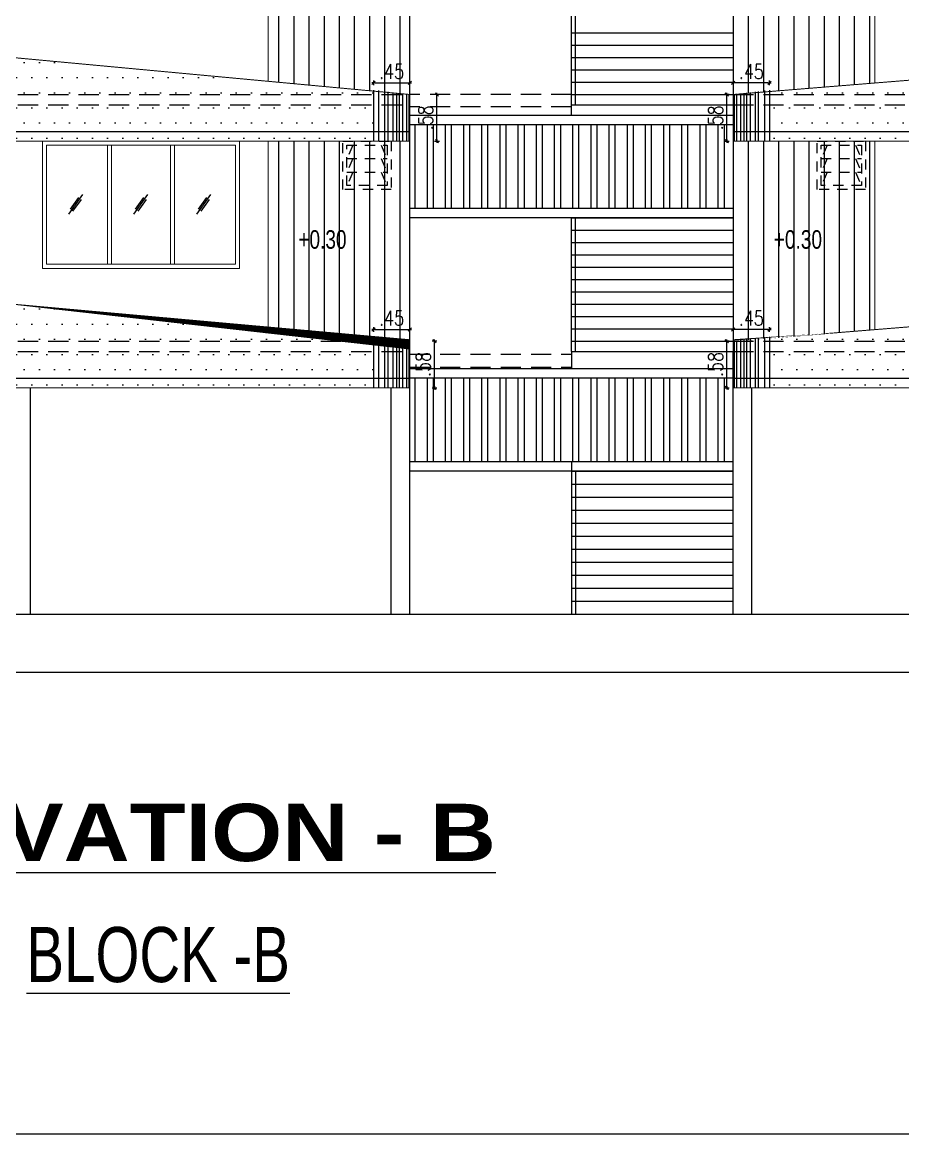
# Model space of a CAD drawing. Header units: inches. Extents: x 14235 to 14499, y 0 to 2549.
# Drawn here: x 14300.58 to 14311.47, y 2408.55 to 2422.3 of the extents above; entities that cross this region are included whole.
import ezdxf
from ezdxf.enums import TextEntityAlignment as Align

# ---------------------------------------------------------------- set-up
doc = ezdxf.new("R2010")
doc.units = ezdxf.units.IN
doc.header["$LTSCALE"] = 0.25
doc.header["$MEASUREMENT"] = 0
doc.header["$PDMODE"] = 35
doc.linetypes.add('1', pattern=[0])
doc.linetypes.add('DASHEDX2', pattern=[1.5, 1, -0.5])
for name, color, linetype in [('ELE.PROJ.', 1, 'Continuous'), ('GLASS WINDOW', 251, '1'), ('hatch', 251, 'Continuous'), ('proj-internal', 1, 'DASHEDX2'), ('Stair', 56, 'Continuous'), ('steel', 251, 'Continuous'), ('text-large', 7, 'Continuous'), ('wall', 7, 'Continuous'), ('WORK TEX', 6, 'Continuous'), ('WORKING DIM', 7, 'Continuous')]:
    doc.layers.add(name, color=color, linetype=linetype)
doc.layers.add('WINDOW', color=106, linetype='Continuous', lineweight=13)
doc.styles.add('ARL', font='swisscl_0.ttf')
doc.styles.add('B', font='ARIBLK_0.TTF')
doc.styles.add('romans', font='romans.shx', dxfattribs={"width": 0.8})
doc.dimstyles.new('121', dxfattribs={"dimscale": 0.1, "dimtxt": 1.8, "dimasz": 0.2, "dimexe": 0.03125, "dimexo": 0.25, "dimgap": 0.5, "dimtad": 1, "dimzin": 4, "dimdsep": 46, "dimtxsty": 'romans', "dimblk1": 'MINITICK', "dimblk2": 'MINITICK', "dimsah": 1, "dimcen": 1, "dimse1": 1, "dimse2": 1, "dimclrd": 252, "dimclre": 256, "dimclrt": 7, "dimadec": 3, "dimazin": 0, "dimtfac": 0.8, "dimtix": 1, "dimtmove": 2, "dimatfit": 3, "dimfxl": 0, "dimtolj": 1, "dimtzin": 3, "dimarcsym": 0})
pattern_1 = [(90, (-144.810584325649, -43.11233376122209), (-0.225, 2.775557561562891e-17), []), (90, (-144.7355843257748, -43.03733376134794), (-0.225, 2.775557561562891e-17), [])]
pattern_2 = [(90, (-144.810584325649, -43.11233376122209), (-0.1875, 2.775557561562891e-17), [])]
pattern_3 = [(0, (-42.02475947637686, 0), (0.09375, 0.1875), [0, -0.1875])]
pattern_4 = [(0, (-42.02475947637504, 3.049999999999272), (0.09375, 0.1875), [0, -0.1875])]
pattern_5 = [(90, (-144.8105843256471, -40.06233376122282), (-0.1875, 2.775557561562891e-17), [])]

# ---------------------------------------------------------------- blocks, each defined once
blk = doc.blocks.new('MINITICK')
at = {"color": 7}
for p, q in [((1, 1), (-1, -1)), ((-1, 0), (1, 0)), ((0, -1.5), (0, 1.5))]:
    blk.add_line(p, q, dxfattribs=at)
blk = doc.blocks.new('*D757')
at = {"layer": 'Defpoints', "color": 0, "transparency": 16777216}
for p in [(14305.37196998817, 2418.352732442008), (14305.67847757606, 2418.352732442008), (14305.37196998817, 2417.775699921697)]:
    blk.add_point(p, dxfattribs=at)
at = {"layer": 'WORKING DIM', "color": 252, "lineweight": -2, "transparency": 16777216}
blk.add_line((14305.67847757606, 2417.795699921697), (14305.67847757606, 2418.332732442008), dxfattribs=at)
at = {"layer": 'WORKING DIM', "color": 252, "lineweight": -2, "transparency": 16777216, "xscale": 0.02, "yscale": 0.02, "zscale": 0.02}
for p, rotation in [((14305.67847757606, 2418.352732442008), 90), ((14305.67847757606, 2417.775699921697), 270)]:
    blk.add_blockref('MINITICK', p, dxfattribs=dict(at, rotation=rotation))
at = {"layer": 'WORKING DIM', "color": 7, "transparency": 16777216, "insert": (14305.53847757606, 2418.064216181855), "char_height": 0.18, "attachment_point": 5, "rotation": 90, "style": 'romans'}
blk.add_mtext('\\A1;.58', dxfattribs=at)
blk = doc.blocks.new('*D759')
at = {"layer": 'Defpoints', "color": 0, "transparency": 16777216}
for p in [(14305.37196998816, 2418.49691965466), (14304.92196998816, 2418.057849424779), (14305.37196998816, 2418.064216181852)]:
    blk.add_point(p, dxfattribs=at)
at = {"layer": 'WORKING DIM', "color": 252, "lineweight": -2, "transparency": 16777216}
blk.add_line((14304.94196998816, 2418.49691965466), (14305.35196998816, 2418.49691965466), dxfattribs=at)
at = {"layer": 'WORKING DIM', "color": 252, "lineweight": -2, "transparency": 16777216, "xscale": 0.02, "yscale": 0.02, "zscale": 0.02, "rotation": 180}
blk.add_blockref('MINITICK', (14304.92196998816, 2418.49691965466), dxfattribs=at)
at = {"layer": 'WORKING DIM', "color": 252, "lineweight": -2, "transparency": 16777216, "xscale": 0.02, "yscale": 0.02, "zscale": 0.02}
blk.add_blockref('MINITICK', (14305.37196998816, 2418.49691965466), dxfattribs=at)
at = {"layer": 'WORKING DIM', "color": 7, "transparency": 16777216, "insert": (14305.14696998816, 2418.63691965466), "char_height": 0.18, "attachment_point": 5, "style": 'romans'}
blk.add_mtext('\\A1;.45', dxfattribs=at)
blk = doc.blocks.new('*D760')
at = {"layer": 'Defpoints', "color": 0, "transparency": 16777216}
for p in [(14309.2960172966, 2418.352732442008), (14309.37349437737, 2418.352732442008), (14309.37349437737, 2417.775699921697)]:
    blk.add_point(p, dxfattribs=at)
at = {"layer": 'WORKING DIM', "color": 252, "lineweight": -2, "transparency": 16777216}
blk.add_line((14309.2960172966, 2417.795699921697), (14309.2960172966, 2418.332732442008), dxfattribs=at)
at = {"layer": 'WORKING DIM', "color": 252, "lineweight": -2, "transparency": 16777216, "xscale": 0.02, "yscale": 0.02, "zscale": 0.02}
for p, rotation in [((14309.2960172966, 2418.352732442008), 90), ((14309.2960172966, 2417.775699921697), 270)]:
    blk.add_blockref('MINITICK', p, dxfattribs=dict(at, rotation=rotation))
at = {"layer": 'WORKING DIM', "color": 7, "transparency": 16777216, "insert": (14309.15601729661, 2418.064216181855), "char_height": 0.18, "attachment_point": 5, "rotation": 90, "style": 'romans'}
blk.add_mtext('\\A1;.58', dxfattribs=at)
blk = doc.blocks.new('*D761')
at = {"layer": 'Defpoints', "color": 0, "transparency": 16777216}
for p in [(14309.37349437737, 2418.49691965466), (14309.37349437737, 2418.064216181852), (14309.82349437737, 2418.057849424779)]:
    blk.add_point(p, dxfattribs=at)
at = {"layer": 'WORKING DIM', "color": 252, "lineweight": -2, "transparency": 16777216}
blk.add_line((14309.80349437737, 2418.49691965466), (14309.39349437737, 2418.49691965466), dxfattribs=at)
at = {"layer": 'WORKING DIM', "color": 252, "lineweight": -2, "transparency": 16777216, "xscale": 0.02, "yscale": 0.02, "zscale": 0.02, "rotation": 180}
blk.add_blockref('MINITICK', (14309.37349437737, 2418.49691965466), dxfattribs=at)
at = {"layer": 'WORKING DIM', "color": 252, "lineweight": -2, "transparency": 16777216, "xscale": 0.02, "yscale": 0.02, "zscale": 0.02}
blk.add_blockref('MINITICK', (14309.82349437737, 2418.49691965466), dxfattribs=at)
at = {"layer": 'WORKING DIM', "color": 7, "transparency": 16777216, "insert": (14309.59849437737, 2418.63691965466), "char_height": 0.18, "attachment_point": 5, "style": 'romans'}
blk.add_mtext('\\A1;.45', dxfattribs=at)
blk = doc.blocks.new('*D970')
at = {"layer": 'Defpoints', "color": 0, "transparency": 16777216}
for p in [(14305.37196998817, 2421.402732442007), (14305.70847757606, 2421.402732442007), (14305.37196998817, 2420.825699921696)]:
    blk.add_point(p, dxfattribs=at)
at = {"layer": 'WORKING DIM', "color": 252, "lineweight": -2, "transparency": 16777216}
blk.add_line((14305.70847757606, 2420.845699921696), (14305.70847757606, 2421.382732442007), dxfattribs=at)
at = {"layer": 'WORKING DIM', "color": 252, "lineweight": -2, "transparency": 16777216, "xscale": 0.02, "yscale": 0.02, "zscale": 0.02}
for p, rotation in [((14305.70847757606, 2421.402732442007), 90), ((14305.70847757606, 2420.825699921696), 270)]:
    blk.add_blockref('MINITICK', p, dxfattribs=dict(at, rotation=rotation))
at = {"layer": 'WORKING DIM', "color": 7, "transparency": 16777216, "insert": (14305.56847757607, 2421.114216181854), "char_height": 0.18, "attachment_point": 5, "rotation": 90, "style": 'romans'}
blk.add_mtext('\\A1;.58', dxfattribs=at)
blk = doc.blocks.new('*D972')
at = {"layer": 'Defpoints', "color": 0, "transparency": 16777216}
for p in [(14305.37196998817, 2421.54691965466), (14304.92196998816, 2421.107849424778), (14305.37196998817, 2421.114216181852)]:
    blk.add_point(p, dxfattribs=at)
at = {"layer": 'WORKING DIM', "color": 252, "lineweight": -2, "transparency": 16777216}
blk.add_line((14304.94196998816, 2421.54691965466), (14305.35196998817, 2421.54691965466), dxfattribs=at)
at = {"layer": 'WORKING DIM', "color": 252, "lineweight": -2, "transparency": 16777216, "xscale": 0.02, "yscale": 0.02, "zscale": 0.02, "rotation": 180}
blk.add_blockref('MINITICK', (14304.92196998816, 2421.54691965466), dxfattribs=at)
at = {"layer": 'WORKING DIM', "color": 252, "lineweight": -2, "transparency": 16777216, "xscale": 0.02, "yscale": 0.02, "zscale": 0.02}
blk.add_blockref('MINITICK', (14305.37196998817, 2421.54691965466), dxfattribs=at)
at = {"layer": 'WORKING DIM', "color": 7, "transparency": 16777216, "insert": (14305.14696998816, 2421.68691965466), "char_height": 0.18, "attachment_point": 5, "style": 'romans'}
blk.add_mtext('\\A1;.45', dxfattribs=at)
blk = doc.blocks.new('*D963')
at = {"layer": 'Defpoints', "color": 0, "transparency": 16777216}
for p in [(14309.29601729661, 2421.402732442007), (14309.37349437737, 2421.402732442007), (14309.37349437737, 2420.825699921696)]:
    blk.add_point(p, dxfattribs=at)
at = {"layer": 'WORKING DIM', "color": 252, "lineweight": -2, "transparency": 16777216}
blk.add_line((14309.29601729661, 2420.845699921696), (14309.29601729661, 2421.382732442007), dxfattribs=at)
at = {"layer": 'WORKING DIM', "color": 252, "lineweight": -2, "transparency": 16777216, "xscale": 0.02, "yscale": 0.02, "zscale": 0.02}
for p, rotation in [((14309.29601729661, 2421.402732442007), 90), ((14309.29601729661, 2420.825699921696), 270)]:
    blk.add_blockref('MINITICK', p, dxfattribs=dict(at, rotation=rotation))
at = {"layer": 'WORKING DIM', "color": 7, "transparency": 16777216, "insert": (14309.15601729661, 2421.114216181854), "char_height": 0.18, "attachment_point": 5, "rotation": 90, "style": 'romans'}
blk.add_mtext('\\A1;.58', dxfattribs=at)
blk = doc.blocks.new('*D964')
at = {"layer": 'Defpoints', "color": 0, "transparency": 16777216}
for p in [(14309.37349437737, 2421.54691965466), (14309.37349437737, 2421.114216181852), (14309.82349437737, 2421.107849424778)]:
    blk.add_point(p, dxfattribs=at)
at = {"layer": 'WORKING DIM', "color": 252, "lineweight": -2, "transparency": 16777216}
blk.add_line((14309.80349437737, 2421.54691965466), (14309.39349437737, 2421.54691965466), dxfattribs=at)
at = {"layer": 'WORKING DIM', "color": 252, "lineweight": -2, "transparency": 16777216, "xscale": 0.02, "yscale": 0.02, "zscale": 0.02, "rotation": 180}
blk.add_blockref('MINITICK', (14309.37349437737, 2421.54691965466), dxfattribs=at)
at = {"layer": 'WORKING DIM', "color": 252, "lineweight": -2, "transparency": 16777216, "xscale": 0.02, "yscale": 0.02, "zscale": 0.02}
blk.add_blockref('MINITICK', (14309.82349437737, 2421.54691965466), dxfattribs=at)
at = {"layer": 'WORKING DIM', "color": 7, "transparency": 16777216, "insert": (14309.59849437737, 2421.68691965466), "char_height": 0.18, "attachment_point": 5, "style": 'romans'}
blk.add_mtext('\\A1;.45', dxfattribs=at)

msp = doc.modelspace()

# ---------------------------------------------------------------- hatches: boundary and pattern name
at = {"layer": 'hatch'}
h = msp.add_hatch(dxfattribs=at)
h.set_pattern_fill('ANSI31', color=36, scale=1.5, angle=45)
h.set_pattern_definition(pattern_5)
h.paths.add_polyline_path([(14305.37196998817, 2423.875699921696), (14303.61892120801, 2423.875699921696), (14303.61892120801, 2421.565773521391), (14305.37196998817, 2421.402732442007)])
h = msp.add_hatch(dxfattribs=at)
h.set_pattern_fill('ANSI31', color=36, scale=1.5, angle=45)
h.set_pattern_definition(pattern_5)
h.paths.add_polyline_path([(14311.12654315729, 2423.87569992334), (14309.37349437725, 2423.87569992334), (14309.37349437741, 2421.402732443652), (14311.12654315729, 2421.544700184578)])
at = {"layer": 'hatch', "true_color": 0xc7b399}
h = msp.add_hatch(dxfattribs=at)
h.set_pattern_fill('DOTS', color=253, scale=3)
h.set_pattern_definition(pattern_4)
h.paths.add_polyline_path([(14304.92196998816, 2421.444584378218), (14300.49392120881, 2421.856411967229), (14295.21219875782, 2421.856411967229), (14295.21219875782, 2420.825699921696), (14304.92196998816, 2420.825699921696)])
h = msp.add_hatch(dxfattribs=at)
h.set_pattern_fill('DOTS', color=253, scale=3)
h.set_pattern_definition(pattern_4)
h.paths.add_polyline_path([(14314.97562852242, 2421.856411967229), (14309.82349437737, 2421.439174944284), (14309.82349437737, 2420.825699921696), (14320.82899731436, 2420.825699921696), (14320.82899731436, 2421.856411967229)])
at = {"layer": 'hatch'}
h = msp.add_hatch(dxfattribs=at)
h.set_pattern_fill('ANSI32', color=8, scale=0.6, angle=45)
h.set_pattern_definition(pattern_1)
h.paths.add_polyline_path([(14305.37196998816, 2421.027732442004), (14305.37196998816, 2419.992732442004), (14309.37349437736, 2419.992732442004), (14309.37349437736, 2421.027732442004)])
h = msp.add_hatch(dxfattribs=at)
h.set_pattern_fill('ANSI31', color=36, scale=1.5, angle=45)
h.set_pattern_definition(pattern_2)
h.paths.add_polyline_path([(14305.37196998816, 2420.825699921696), (14303.618921208, 2420.825699921696), (14303.618921208, 2418.515773521392), (14305.37196998816, 2418.352732442007)])
h = msp.add_hatch(dxfattribs=at)
h.set_pattern_fill('ANSI31', color=36, scale=1.5, angle=45)
h.set_pattern_definition(pattern_2)
h.paths.add_polyline_path([(14311.12654315728, 2420.825699923341), (14309.37349437725, 2420.825699923341), (14309.37349437741, 2418.352732443652), (14311.12654315728, 2418.494700184579)])
at = {"layer": 'hatch', "true_color": 0xc7b399}
h = msp.add_hatch(dxfattribs=at)
h.set_pattern_fill('DOTS', color=253, scale=3)
h.set_pattern_definition(pattern_3)
h.paths.add_polyline_path([(14304.92196998816, 2418.394584378219), (14300.49392120881, 2418.80641196723), (14295.21219875781, 2418.80641196723), (14295.21219875781, 2417.775699921697), (14304.92196998816, 2417.775699921697)])
h = msp.add_hatch(dxfattribs=at)
h.set_pattern_fill('DOTS', color=253, scale=3)
h.set_pattern_definition(pattern_3)
h.paths.add_polyline_path([(14314.97562852241, 2418.80641196723), (14309.82349437737, 2418.389174944285), (14309.82349437737, 2417.775699921697), (14320.82899731435, 2417.775699921697), (14320.82899731435, 2418.80641196723)])
at = {"layer": 'hatch'}
h = msp.add_hatch(dxfattribs=at)
h.set_pattern_fill('ANSI32', color=8, scale=0.6, angle=45)
h.set_pattern_definition(pattern_1)
h.paths.add_polyline_path([(14305.37196998816, 2417.894637203906), (14305.37196998816, 2416.859637203906), (14309.37349437737, 2416.859637203906), (14309.37349437737, 2417.894637203906)])

# ---------------------------------------------------------------- linework, layer by layer
at = {"layer": 'ELE.PROJ.', "color": 8}
for p, q in [((14304.92196998816, 2421.457399108688), (14304.92196998816, 2420.825699921696)), ((14304.98265585515, 2421.450026899659), (14304.98265585515, 2420.825699921696)), ((14305.06073963025, 2421.440541166977), (14305.06073963025, 2420.825699921696)), ((14305.10068897599, 2421.435688061272), (14305.10068897599, 2420.825699921696)), ((14305.16162167379, 2421.428285866871), (14305.16162167379, 2420.825699921696)), ((14305.20777845719, 2421.422678672441), (14305.20777845719, 2420.825699921696)), ((14305.24130966711, 2421.418605251384), (14305.24130966711, 2420.825699921696)), ((14305.28241716959, 2421.413611451081), (14305.28241716959, 2420.825699921696)), ((14305.33107152272, 2421.40770084818), (14305.33107152272, 2420.825699921696)), ((14305.35990774246, 2421.404197781485), (14305.35990774246, 2420.825699921696)), ((14309.38555662307, 2421.404197781485), (14309.38555662307, 2420.825699921696)), ((14309.41439284282, 2421.40770084818), (14309.41439284282, 2420.825699921696)), ((14309.46304719595, 2421.413611451081), (14309.46304719595, 2420.825699921696)), ((14309.50415469843, 2421.418605251384), (14309.50415469843, 2420.825699921696)), ((14309.53768590834, 2421.422678672441), (14309.53768590834, 2420.825699921696)), ((14309.58384269175, 2421.428285866871), (14309.58384269175, 2420.825699921696)), ((14309.64477538955, 2421.435688061272), (14309.64477538955, 2420.825699921696)), ((14309.68472473528, 2421.440541166977), (14309.68472473528, 2420.825699921696)), ((14309.76280851039, 2421.450026899659), (14309.76280851039, 2420.825699921696)), ((14309.82349437737, 2421.457399108688), (14309.82349437737, 2420.825699921696)), ((14304.92196998816, 2418.407399108688), (14304.92196998816, 2417.775699921697)), ((14304.98265585514, 2418.40002689966), (14304.98265585514, 2417.775699921697)), ((14305.06073963025, 2418.390541166978), (14305.06073963025, 2417.775699921697)), ((14305.10068897599, 2418.385688061273), (14305.10068897599, 2417.775699921697)), ((14305.16162167379, 2418.378285866871), (14305.16162167379, 2417.775699921697)), ((14305.20777845719, 2418.372678672442), (14305.20777845719, 2417.775699921697)), ((14305.24130966711, 2418.368605251384), (14305.24130966711, 2417.775699921697)), ((14305.28241716958, 2418.363611451082), (14305.28241716958, 2417.775699921697)), ((14305.33107152272, 2418.357700848181), (14305.33107152272, 2417.775699921697)), ((14305.35990774246, 2418.354197781486), (14305.35990774246, 2417.775699921697)), ((14309.38555662307, 2418.354197781486), (14309.38555662307, 2417.775699921697)), ((14309.41439284281, 2418.357700848181), (14309.41439284281, 2417.775699921697)), ((14309.46304719595, 2418.363611451082), (14309.46304719595, 2417.775699921697)), ((14309.50415469843, 2418.368605251384), (14309.50415469843, 2417.775699921697)), ((14309.53768590834, 2418.372678672442), (14309.53768590834, 2417.775699921697)), ((14309.58384269175, 2418.378285866871), (14309.58384269175, 2417.775699921697)), ((14309.64477538954, 2418.385688061273), (14309.64477538954, 2417.775699921697)), ((14309.68472473528, 2418.390541166978), (14309.68472473528, 2417.775699921697)), ((14309.76280851039, 2418.40002689966), (14309.76280851039, 2417.775699921697)), ((14309.82349437737, 2418.407399108688), (14309.82349437737, 2417.775699921697))]:
    msp.add_line(p, q, dxfattribs=at)
at = {"layer": 'ELE.PROJ.'}
for p, q in [((14305.37196998817, 2420.940699921696), (14294.82288462479, 2420.940699921696)), ((14321.21831144737, 2420.940699921604), (14309.3734943774, 2420.940699921604)), ((14305.37196998817, 2417.890699921697), (14294.82288462479, 2417.890699921697)), ((14321.21831144737, 2417.890699921605), (14309.3734943774, 2417.890699921605))]:
    msp.add_line(p, q, dxfattribs=at)
at = {"layer": 'ELE.PROJ.', "color": 36, "const_width": 0.012}
for points in [[(14305.37196998812, 2423.875699921696), (14303.61892120801, 2423.875699921696), (14303.61892120801, 2421.565773521391), (14305.37196998817, 2421.402732442007), (14305.37196998817, 2423.875699921696)], [(14309.37349437725, 2423.875699921696), (14311.12654315729, 2423.875699921696), (14311.12654315729, 2421.544700184578), (14309.37349437741, 2421.402732442007), (14309.37349437725, 2423.875699921696)], [(14305.37196998812, 2420.825699921696), (14303.618921208, 2420.825699921696), (14303.618921208, 2418.515773521392), (14305.37196998816, 2418.352732442007), (14305.37196998816, 2420.825699921696)], [(14309.37349437725, 2420.825699921696), (14311.12654315728, 2420.825699921696), (14311.12654315728, 2418.494700184579), (14309.37349437741, 2418.352732442008), (14309.37349437725, 2420.825699921696)]]:
    msp.add_lwpolyline(points, dxfattribs=at)
at = {"layer": 'ELE.PROJ.', "const_width": 0.012}
for points in [[(14305.37196998817, 2420.825699921696), (14294.8228846248, 2420.825699921696), (14294.8228846248, 2421.856411967229), (14300.49392120881, 2421.856411967229), (14305.37196998817, 2421.402732442007)], [(14309.3734943774, 2420.825699921696), (14321.21831144738, 2420.825699921696), (14321.21831144738, 2421.856411967229), (14314.97562852242, 2421.856411967229), (14309.3734943774, 2421.402732442007)], [(14305.37196998817, 2417.775699921697), (14294.82288462479, 2417.775699921697), (14294.82288462479, 2418.80641196723), (14300.49392120881, 2418.80641196723), (14305.37196998816, 2418.352732442007)], [(14309.3734943774, 2417.775699921697), (14321.21831144737, 2417.775699921697), (14321.21831144737, 2418.80641196723), (14314.97562852241, 2418.80641196723), (14309.3734943774, 2418.352732442007)]]:
    msp.add_lwpolyline(points, close=True, dxfattribs=at)
at = {"layer": 'GLASS WINDOW', "color": 4, "ltscale": 200}
for p, q in [((14301.32298528236, 2420.165091342657), (14301.14933945201, 2419.923619652685)), ((14301.27241401331, 2420.12902346926), (14301.16743571936, 2419.983040775632)), ((14302.1276600789, 2420.165091342657), (14301.95401424855, 2419.923619652685)), ((14302.07708880985, 2420.12902346926), (14301.97211051589, 2419.983040775632)), ((14302.90733487543, 2420.165091342657), (14302.73368904508, 2419.923619652685)), ((14302.85676360639, 2420.12902346926), (14302.75178531243, 2419.983040775632)), ((14301.30488901501, 2420.105670219708), (14301.19991072106, 2419.95968752608)), ((14302.10956381155, 2420.105670219708), (14302.00458551759, 2419.95968752608)), ((14302.88923860809, 2420.105670219708), (14302.78426031413, 2419.95968752608))]:
    msp.add_line(p, q, dxfattribs=at)
at = {"layer": 'proj-internal', "color": 251}
for p, q in [((14295.2728846248, 2421.402732442007), (14305.37196998812, 2421.402732442006)), ((14307.37273218278, 2421.402732442004), (14305.37196998816, 2421.402732442004)), ((14309.37349437725, 2421.402732442006), (14320.76831144737, 2421.402732442007)), ((14295.2728846248, 2421.275699921697), (14305.37196998812, 2421.275699921696)), ((14307.37273218278, 2421.250232442005), (14305.37196998816, 2421.250232442005)), ((14309.37349437725, 2421.275699921696), (14320.76831144737, 2421.275699921697)), ((14295.2728846248, 2418.352732442007), (14305.37196998812, 2418.352732442008)), ((14309.37349437725, 2418.352732442008), (14320.76831144737, 2418.352732442008)), ((14295.2728846248, 2418.225699921697), (14305.37196998812, 2418.225699921697)), ((14305.37196998817, 2418.191922918186), (14307.37273218278, 2418.191922918186)), ((14307.37273218278, 2418.225699921697), (14307.37273218278, 2418.009637203906)), ((14309.37349437725, 2418.225699921697), (14320.76831144737, 2418.225699921697)), ((14305.37196998817, 2418.031113394377), (14307.37273218278, 2418.031113394377))]:
    msp.add_line(p, q, dxfattribs=at)
at = {"layer": 'proj-internal', "color": 251, "ltscale": 0.5}
for p, q in [((14304.59221389041, 2420.775699921696), (14305.09196998792, 2420.775699921696)), ((14304.59221389041, 2420.275699921697), (14304.59221389041, 2420.775699921696)), ((14304.66829877299, 2420.775699921696), (14304.59221389041, 2420.60903325503)), ((14305.01588510534, 2420.775699921696), (14305.09196998792, 2420.60903325503)), ((14305.09196998792, 2420.775699921696), (14305.09196998792, 2420.275699921697)), ((14310.46245779151, 2420.775699921696), (14310.96221388902, 2420.775699921696)), ((14310.46245779151, 2420.275699921697), (14310.46245779151, 2420.775699921696)), ((14310.53854267409, 2420.775699921696), (14310.46245779151, 2420.60903325503)), ((14310.88612900644, 2420.775699921696), (14310.96221388902, 2420.60903325503)), ((14310.96221388902, 2420.775699921696), (14310.96221388902, 2420.275699921697)), ((14304.59221389041, 2420.60903325503), (14305.09196998792, 2420.60903325503)), ((14304.66829877299, 2420.60903325503), (14304.59221389041, 2420.442366588364)), ((14305.01588510534, 2420.60903325503), (14305.09196998792, 2420.442366588364)), ((14310.46245779151, 2420.60903325503), (14310.96221388902, 2420.60903325503)), ((14310.53854267409, 2420.60903325503), (14310.46245779151, 2420.442366588364)), ((14310.88612900644, 2420.60903325503), (14310.96221388902, 2420.442366588364)), ((14304.59221389041, 2420.442366588364), (14305.09196998792, 2420.442366588364)), ((14304.66829877299, 2420.442366588364), (14304.59221389041, 2420.275699921698)), ((14305.01588510534, 2420.442366588364), (14305.09196998792, 2420.275699921698)), ((14310.46245779151, 2420.442366588364), (14310.96221388902, 2420.442366588364)), ((14310.53854267409, 2420.442366588364), (14310.46245779151, 2420.275699921698)), ((14310.88612900644, 2420.442366588364), (14310.96221388902, 2420.275699921698)), ((14305.09196998792, 2420.275699921697), (14304.59221389041, 2420.275699921697)), ((14310.96221388902, 2420.275699921697), (14310.46245779151, 2420.275699921697))]:
    msp.add_line(p, q, dxfattribs=at)
for points in [[(14304.54221389041, 2420.825699921696), (14305.14196998792, 2420.825699921696), (14305.14196998792, 2420.225699921697), (14304.54221389041, 2420.225699921697)], [(14310.41245779151, 2420.825699921696), (14311.01221388902, 2420.825699921696), (14311.01221388902, 2420.225699921697), (14310.41245779151, 2420.225699921697)]]:
    msp.add_lwpolyline(points, close=True, dxfattribs=at)
at = {"layer": 'Stair', "ltscale": 10}
for p, q in [((14307.37273218278, 2421.275699921697), (14307.37273218278, 2422.927732442004)), ((14307.37273218278, 2422.165232442006), (14309.37349437737, 2422.165232442006)), ((14307.37273218278, 2422.012732442006), (14309.37349437737, 2422.012732442006)), ((14307.37273218278, 2421.860232442007), (14309.37349437737, 2421.860232442007)), ((14307.37273218278, 2421.707732442007), (14309.37349437737, 2421.707732442007)), ((14307.37273218278, 2421.555232442007), (14309.37349437737, 2421.555232442007)), ((14307.37273218278, 2421.142732442003), (14307.37273218278, 2421.402732442004)), ((14307.37273218278, 2421.402732442007), (14309.37349437737, 2421.402732442007)), ((14307.37273218278, 2419.877732442005), (14309.37349437737, 2419.877732442005)), ((14307.37273218278, 2418.225699921697), (14307.37273218278, 2419.877732442004)), ((14307.37273218278, 2419.725232442005), (14309.37349437737, 2419.725232442005)), ((14307.37273218278, 2419.572732442005), (14309.37349437737, 2419.572732442005)), ((14307.37273218278, 2419.420232442006), (14309.37349437737, 2419.420232442006)), ((14307.37273218278, 2419.267732442006), (14309.37349437737, 2419.267732442006)), ((14307.37273218278, 2419.115232442006), (14309.37349437737, 2419.115232442006)), ((14307.37273218278, 2418.962732442007), (14309.37349437737, 2418.962732442007)), ((14307.37273218278, 2418.810232442007), (14309.37349437737, 2418.810232442007)), ((14307.37273218278, 2418.657732442007), (14309.37349437737, 2418.657732442007)), ((14307.37273218278, 2418.505232442008), (14309.37349437737, 2418.505232442008)), ((14307.37273218278, 2418.352732442007), (14309.37349437737, 2418.352732442007)), ((14307.37273218278, 2416.859637203906), (14307.37273218278, 2414.975732442008)), ((14307.37273218278, 2416.744637203906), (14309.37349437737, 2416.744637203906)), ((14307.37273218278, 2416.583827680097), (14309.37349437737, 2416.583827680097)), ((14307.37273218278, 2416.423018156288), (14309.37349437737, 2416.423018156288)), ((14307.37273218278, 2416.262208632479), (14309.37349437737, 2416.262208632479)), ((14307.37273218278, 2416.10139910867), (14309.37349437737, 2416.10139910867)), ((14307.37273218278, 2415.940589584861), (14309.37349437737, 2415.940589584861)), ((14307.37273218278, 2415.779780061052), (14309.37349437737, 2415.779780061052)), ((14307.37273218278, 2415.618970537244), (14309.37349437737, 2415.618970537244)), ((14307.37273218278, 2415.458161013435), (14309.37349437737, 2415.458161013435)), ((14307.37273218278, 2415.297351489626), (14309.37349437737, 2415.297351489626)), ((14307.37273218278, 2415.136541965817), (14309.37349437737, 2415.136541965817))]:
    msp.add_line(p, q, dxfattribs=at)
at = {"layer": 'steel', "ltscale": 10}
for p, q in [((14307.42273218279, 2421.275699921697), (14307.42273218279, 2422.927732442005)), ((14307.42273218278, 2418.225699921697), (14307.42273218278, 2419.877732442005)), ((14307.42273218278, 2416.744637203906), (14307.42273218278, 2414.975732442008))]:
    msp.add_line(p, q, dxfattribs=at)
at = {"layer": 'wall'}
for p, q in [((14305.37196998812, 2418.225699921697), (14305.37196998812, 2459.306764962318)), ((14309.37349437725, 2459.306764962318), (14309.37349437725, 2418.225699921697)), ((14307.37273218278, 2421.275699921697), (14309.37349437737, 2421.275699921697)), ((14309.37349437737, 2421.142732442004), (14305.37196998816, 2421.142732442004)), ((14309.37349437737, 2421.027732442004), (14305.37196998816, 2421.027732442004)), ((14309.37349437737, 2419.992732442004), (14305.37196998816, 2419.992732442004)), ((14309.37349437737, 2419.877732442004), (14305.37196998816, 2419.877732442004)), ((14305.37196998817, 2414.975732442008), (14305.37196998817, 2418.225699921697)), ((14307.37273218278, 2418.225699921697), (14309.37349437737, 2418.225699921697)), ((14309.37349437721, 2414.975732442008), (14309.37349437721, 2418.225699921697)), ((14309.37349437737, 2418.009637203906), (14305.37196998817, 2418.009637203906)), ((14300.67959194056, 2414.975732442008), (14300.67959194056, 2417.775699921697)), ((14305.14196998792, 2414.975732442008), (14305.14196998792, 2417.775699921697)), ((14309.37349437737, 2417.894637203906), (14305.37196998817, 2417.894637203906)), ((14309.60349437746, 2414.975732442008), (14309.60349437746, 2417.775699921697)), ((14309.37349437737, 2416.859637203906), (14305.37196998817, 2416.859637203906)), ((14309.37349437737, 2416.744637203906), (14305.37196998817, 2416.744637203906)), ((14294.2728846248, 2414.975732442008), (14321.76831144737, 2414.975732442008)), ((14313.49446169265, 2414.253075894484), (14288.91238675671, 2414.253075894484))]:
    msp.add_line(p, q, dxfattribs=at)
msp.add_lwpolyline([(14325.84537547579, 2460.778803757122), (14288.91238675671, 2460.778803757122), (14288.91238675671, 2408.550334861451), (14325.84537547579, 2408.550334861451)], close=True, dxfattribs=at)
at = {"layer": 'WINDOW'}
for p, q in [((14301.63158381014, 2420.775699921696), (14301.63158381014, 2419.302732442007)), ((14301.68158381014, 2420.775699921696), (14301.68158381014, 2419.302732442007)), ((14302.41125860668, 2420.775699921696), (14302.41125860668, 2419.302732442007)), ((14302.46125860668, 2420.775699921696), (14302.46125860668, 2419.302732442007))]:
    msp.add_line(p, q, dxfattribs=at)
for points in [[(14300.8269090136, 2419.252732442007), (14303.26593340321, 2419.252732442007), (14303.26593340321, 2420.825699921696), (14300.8269090136, 2420.825699921696)], [(14300.8769090136, 2419.302732442007), (14303.21593340321, 2419.302732442007), (14303.21593340321, 2420.775699921696), (14300.8769090136, 2420.775699921696)]]:
    msp.add_lwpolyline(points, close=True, dxfattribs=at)

# ---------------------------------------------------------------- texts
at = {"layer": 'text-large', "style": 'B'}
msp.add_text('%%UELEVATION - B', height=0.7087333552897309, dxfattribs=at).set_placement((14302.28287520513, 2412.276463009523), align=Align.MIDDLE_CENTER)
at = {"layer": 'text-large', "style": 'ARL'}
msp.add_text('%%UBLOCK -B', height=0.6815377713579116, dxfattribs=at).set_placement((14302.25814014121, 2410.425843102305), align=Align.CENTER)
at = {"layer": 'WORK TEX', "color": 7, "style": 'ARL'}
for p in [(14304.29082415858, 2419.609884194449), (14310.17464666433, 2419.609884194449)]:
    msp.add_text('+0.30', height=0.23, dxfattribs=at).set_placement(p, align=Align.MIDDLE_CENTER)

# ---------------------------------------------------------------- dimensions: what is measured, and where the dimension line sits
at = {"layer": 'WORKING DIM'}
for base, p1, p2, picture, middle in [((14305.37196998817, 2421.54691965466), (14304.92196998816, 2421.107849424778), (14305.37196998817, 2421.114216181852), '*D972', (14305.14696998816, 2421.68691965466)), ((14305.37196998816, 2418.49691965466), (14304.92196998816, 2418.057849424779), (14305.37196998816, 2418.064216181852), '*D759', (14305.14696998816, 2418.63691965466))]:
    dim = msp.add_linear_dim(base=base, p1=p1, p2=p2, dimstyle='121', override={"dimfxl": 0.18, "dimfxlon": 1}, dxfattribs=at)
    dim.commit()
    dim.dimension.update_dxf_attribs({"geometry": picture, "text_midpoint": middle})
for base, p1, p2, angle, picture, middle in [((14309.37349437737, 2421.54691965466), (14309.82349437737, 2421.107849424778), (14309.37349437737, 2421.114216181852), 180, '*D964', (14309.59849437737, 2421.68691965466)), ((14305.70847757606, 2421.402732442007), (14305.37196998817, 2420.825699921696), (14305.37196998817, 2421.402732442007), 90, '*D970', (14305.56847757607, 2421.114216181854)), ((14309.29601729661, 2421.402732442007), (14309.37349437737, 2420.825699921696), (14309.37349437737, 2421.402732442007), 90, '*D963', (14309.15601729661, 2421.114216181854)), ((14309.37349437737, 2418.49691965466), (14309.82349437737, 2418.057849424779), (14309.37349437737, 2418.064216181852), 180, '*D761', (14309.59849437737, 2418.63691965466)), ((14305.67847757606, 2418.352732442008), (14305.37196998817, 2417.775699921697), (14305.37196998817, 2418.352732442008), 90, '*D757', (14305.53847757606, 2418.064216181855)), ((14309.2960172966, 2418.352732442008), (14309.37349437737, 2417.775699921697), (14309.37349437737, 2418.352732442008), 90, '*D760', (14309.15601729661, 2418.064216181855))]:
    dim = msp.add_linear_dim(base=base, p1=p1, p2=p2, angle=angle, dimstyle='121', override={"dimfxl": 0.18, "dimfxlon": 1}, dxfattribs=at)
    dim.commit()
    dim.dimension.update_dxf_attribs({"geometry": picture, "text_midpoint": middle})

doc.saveas('drawing.dxf')
